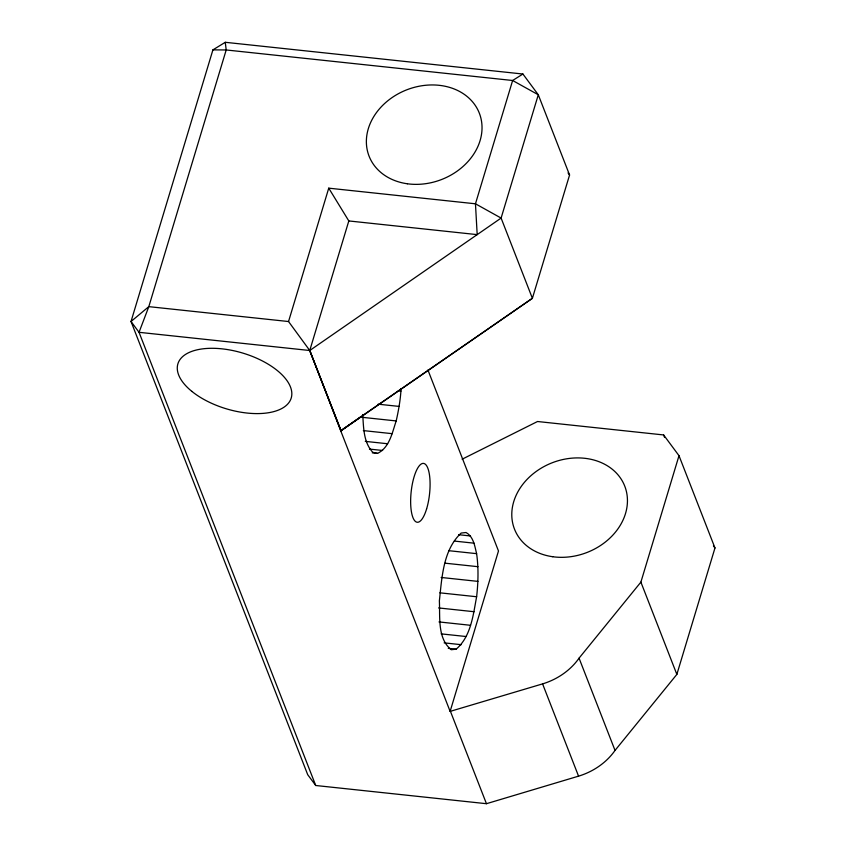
<?xml version="1.0" encoding="UTF-8"?>
<svg xmlns="http://www.w3.org/2000/svg" width="846" height="846" viewBox="0 0 846 846"><rect width="100%" height="100%" fill="white"/><g stroke="black" fill="none" stroke-linecap="round" stroke-linejoin="round"><path stroke-width="1.27" d="M372.293 452.832L377.549 453.393C389.594 447.534 392.248 432.475 396.192 420.938C398.593 410.289 400.507 399.492 401.067 388.568M476.626 596.747C478.233 582.429 478.656 567.952 476.605 553.654C474.733 546.072 473.549 536.734 466.061 532.515L461.155 533.054C443.018 549.921 441.95 577.691 439.37 600.85C440.184 616.967 437.192 638.455 451.246 649.717L456.142 649.178C471.085 636.478 473.147 614.873 476.626 596.747L439.846 592.824M315.727 785.5L139.04 332.309L131.024 321.501L148.811 306.643L288.539 321.533L309.752 350.508L341.033 430.741L532.388 298.31L569.57 175.006L538.289 94.773L522.913 74.025L225.269 42.3L212.917 49.872L131.024 321.501L307.711 774.693L315.727 785.5L486.45 803.7L578.558 776.152A59.178 48.116 -21.3 0 0 615.031 750.423L676.853 674.399L714.976 547.965L679 455.687L663.624 434.95L537.527 421.509L462.117 459.209M288.539 321.533L328.745 188.161L475.463 203.801L501.107 218.067L532.388 298.31L340.684 430.709L450.125 711.391L542.582 683.885A59.178 48.116 -21.3 0 0 579.055 658.156L640.887 582.122L679 455.687M340.684 430.709L309.752 350.508L348.816 220.943L328.745 188.161M450.125 711.391L498.484 550.979L427.928 370.009M360.713 416.877L341.033 430.741L309.752 350.508L139.04 332.309L148.811 306.643L226.199 49.967L225.269 42.3M309.752 350.508L501.107 218.067L538.289 94.773L512.634 80.497L226.199 49.967L212.917 49.872M522.913 74.025L512.634 80.497L475.463 203.801L477.186 234.628L348.816 220.943M398.36 390.799L400.983 391.085M378.151 404.177L399.164 406.418M362.035 417.3L396.192 420.938M363.346 430.593L392.248 433.681M365.282 441.369L387.616 443.748M369.459 449.078L382.593 450.474M458.638 534.704L470.461 535.962M454.344 541.08L474.056 543.174M449.015 550.714L476.605 553.654M445.081 563.182L477.927 566.683M441.147 577.458L477.927 581.382M438.63 607.936L474.098 611.721M438.989 621.926L470.513 625.289M441.168 633.876L466.125 636.53M444.139 642.865L461.218 644.684M448.264 648.343L456.142 649.178M377.549 453.393L372.811 452.314C363.378 442.352 363.621 427.367 362.712 414.519M568.036 172.933L569.57 175.006M713.442 545.892L714.976 547.965M663.624 434.95L664.586 437.414M640.887 582.122L676.853 674.399M579.055 658.156L615.031 750.423M542.582 683.885L578.558 776.152M450.474 711.433L486.45 803.7M426.617 508.869A29.589 9.253 -83.9 0 0 423.677 463.428A29.589 9.253 -83.9 0 0 410.786 506.172A29.589 9.253 -83.9 0 0 426.617 508.869M191.831 391.36A59.178 29.05 16.8 0 0 288.962 402.527A59.178 29.05 16.8 0 0 222.921 348.943A59.178 29.05 16.8 0 0 191.831 391.36M407.349 183.772A59.178 48.116 -21.3 0 0 480.539 116.769A59.178 48.116 -21.3 0 0 384.708 103.434A59.178 48.116 -21.3 0 0 407.349 183.772M552.755 556.731A59.178 48.116 -21.3 0 0 625.955 489.728A59.178 48.116 -21.3 0 0 530.125 476.393A59.178 48.116 -21.3 0 0 552.755 556.731"/></g></svg>
